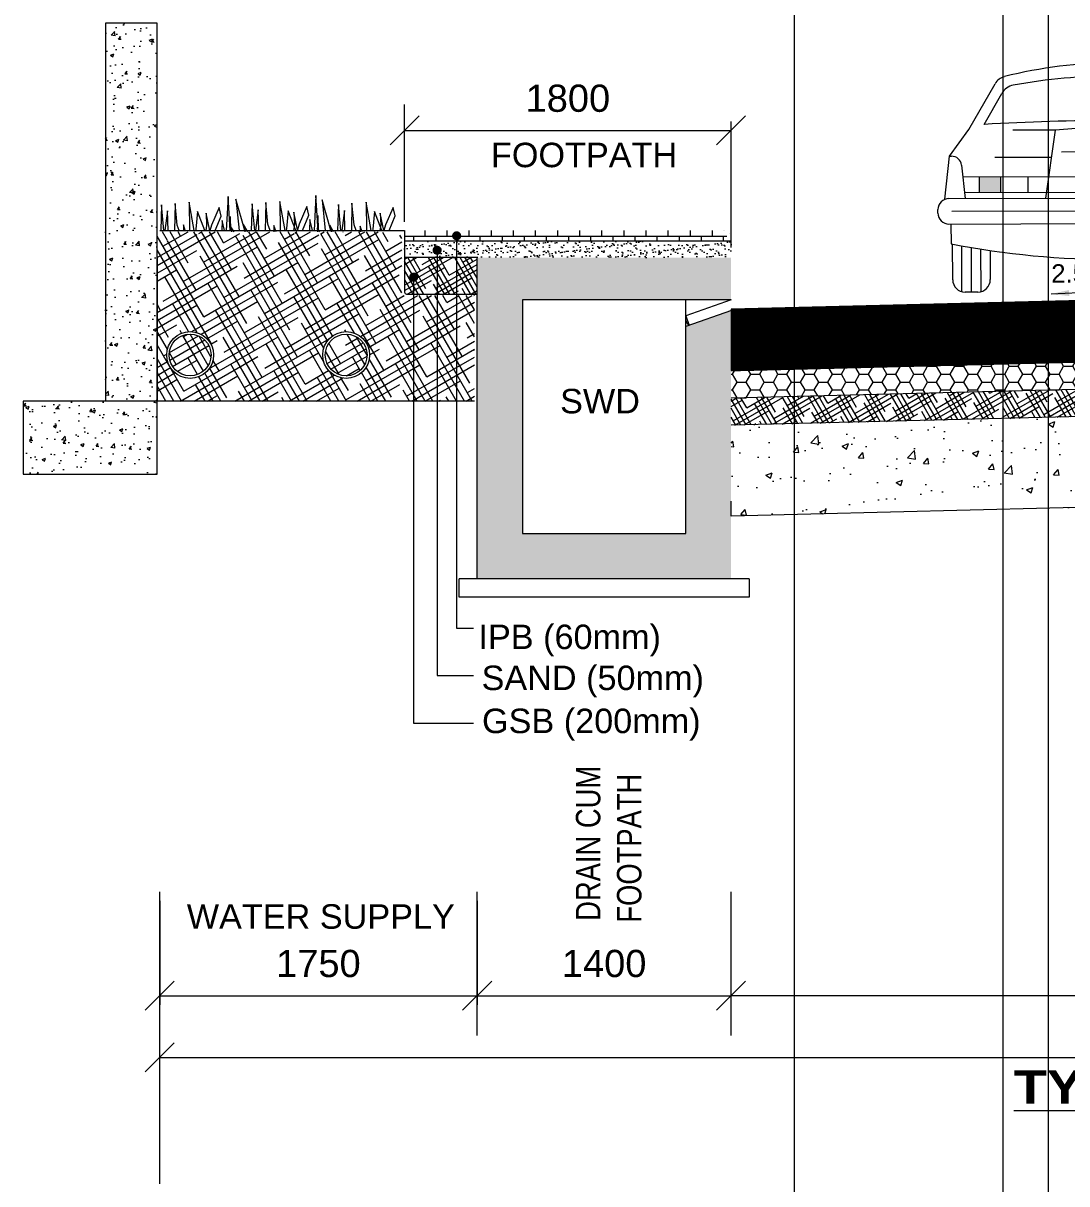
# Model space of a CAD drawing. Header units: inches. Extents: x 1863003 to 1881330, y 133141 to 515800.
# Drawn here: x 1864990 to 1870742, y 386834 to 393234 of the extents above; entities that cross this region are included whole.
import ezdxf

# ---------------------------------------------------------------- set-up
doc = ezdxf.new("R2010")
doc.units = ezdxf.units.IN
doc.header["$MEASUREMENT"] = 0
doc.layers.get('0').update_dxf_attribs({"color": 4, "linetype": 'ELEC_LINE', "lineweight": 13})
doc.layers.get('Defpoints').update_dxf_attribs({"lineweight": 13})
for name, color, linetype, lineweight in [('DIM', 7, 'Continuous', 13), ('DIMEN', 7, 'Continuous', 13), ('HATCH', 252, 'Continuous', 13)]:
    doc.layers.add(name, color=color, linetype=linetype, lineweight=lineweight)
doc.styles.add('AB', font='ariblk.ttf')
doc.styles.add('ARIAL', font='arial.ttf')
doc.styles.get("Standard").update_dxf_attribs({"font": 'romans.shx'})
doc.linetypes.add('ELEC_LINE', pattern='A,12.7,-5.08,["EL",Standard,S=2.54,R=0,X=-2.54,Y=-1.27],-5.08', length=22.86)
doc.dimstyles.get("Standard").update_dxf_attribs({"dimtxt": 180, "dimasz": 160, "dimexe": 50, "dimexo": 50, "dimgap": 100, "dimtad": 1, "dimdec": 0, "dimzin": 0, "dimdsep": 46, "dimtxsty": 'ARIAL', "dimcen": 0.09, "dimclrd": 256, "dimclre": 256, "dimclrt": 256, "dimadec": 0, "dimazin": 0, "dimtm": 1e-09, "dimtfac": 1, "dimtdec": 0, "dimtofl": 0, "dimtmove": 0, "dimatfit": 3, "dimfxl": 0, "dimtolj": 1, "dimtzin": 0, "dimlwd": 9, "dimlwe": -1, "dimarcsym": 0})

# ---------------------------------------------------------------- blocks, each defined once
blk = doc.blocks.new('ca')
at = {"color": 8}
for p, q in [((-28.87392627767986, 25.61850738525391), (-23.64386951498454, 34.62560272216797)), ((28.87392986245686, 25.61850738525391), (23.64387309976155, 34.62560272216797)), ((-25.8452016072697, 26.62766265869141), (-22.36343586014118, 32.70442199707031)), ((25.84521282149944, 26.62766265869141), (22.36344707437092, 32.70442199707031)), ((-32.63588916830486, 20.39279174804688), (-28.87392627767986, 25.61850738525391)), ((-11.86808979086345, 25.45753479003906), (-20.18772327475017, 25.45753479003906)), ((-11.86808979086345, 25.45753479003906), (-13.80725299887126, 12.06492614746094)), ((-2.022308763116598e-06, 26.33292388916016), (-11.86808979086345, 25.45753479003906)), ((-2.022308763116598e-06, 26.33292388916016), (11.86810100503499, 25.45753479003906)), ((-2.022308763116598e-06, 21.14312744140625), (-2.022308763116598e-06, 26.33292388916016)), ((11.86810100503499, 25.45753479003906), (13.8072642130428, 12.06492614746094)), ((11.86810100503499, 25.45753479003906), (20.18772685952717, 25.45753479003906)), ((32.63589275308186, 20.39279174804688), (28.87392986245686, 25.61850738525391)), ((-2.022308763116598e-06, 21.14312744140625), (-10.61702167562908, 21.14312744140625)), ((-2.022308763116598e-06, 21.14312744140625), (10.61703288980061, 21.14312744140625)), ((-33.57544910477009, 11.918701171875), (-32.63588916830486, 20.39279174804688)), ((-32.63588916830486, 20.39279174804688), (-32.28344928787556, 20.39279174804688)), ((-30.30240070389118, 18.62036895751953), (-29.57140552572673, 12.06492614746094)), ((-12.64239704184001, 20.10987854003906), (-23.75327503250446, 20.10987854003906)), ((-2.022308763116598e-06, 19.41312408447266), (-2.022308763116598e-06, 12.06492614746094)), ((12.64240825601155, 20.10987854003906), (23.75327861739788, 20.10987854003906)), ((30.30239665939007, 18.62036895751953), (29.57140911050374, 12.06492614746094)), ((32.63589275308186, 20.39279174804688), (32.2834605021053, 20.39279174804688)), ((33.57545268966351, 11.918701171875), (32.63589275308186, 20.39279174804688)), ((-30.04683124588337, 16.3284912109375), (-2.022308763116598e-06, 16.3284912109375)), ((-26.75585376791423, 13.26463317871094), (-26.75585376791423, 16.3284912109375)), ((-22.56476032303181, 13.26463317871094), (-22.56476032303181, 16.3284912109375)), ((-17.18514453939861, 13.26463317871094), (-17.18514453939861, 16.3284912109375)), ((30.04684246011311, 16.3284912109375), (-2.022308763116598e-06, 16.3284912109375)), ((17.18514812417561, 13.26463317871094), (17.18514812417561, 16.3284912109375)), ((22.56477153726155, 13.26463317871094), (22.56477153726155, 16.3284912109375)), ((26.75585735269124, 13.26463317871094), (26.75585735269124, 16.3284912109375)), ((-32.79469501541462, 12.06492614746094), (-2.022308763116598e-06, 12.06492614746094)), ((-29.7051869588322, 13.26463317871094), (-2.022308763116598e-06, 13.26463317871094)), ((29.70519817300374, 13.26463317871094), (-2.022308763116598e-06, 13.26463317871094)), ((32.79470622964436, 12.06492614746094), (-2.022308763116598e-06, 12.06492614746094)), ((-34.95222675375408, 9.207511901855469), (-34.95222675375408, 9.907394409179688)), ((-32.26056873373454, 9.557449340820312), (-2.022308763116598e-06, 9.557449340820312)), ((32.26057231856976, 9.557449340820312), (-2.022308763116598e-06, 9.557449340820312)), ((34.95223796792561, 9.207511901855469), (34.95223796792561, 9.907394409179688)), ((-32.79469501541462, 7.049980163574219), (-2.022308763116598e-06, 7.049980163574219)), ((-32.40735828451579, 7.049980163574219), (-32.40735828451579, 3.125236511230469)), ((32.79470622964436, 7.049980163574219), (-2.022308763116598e-06, 7.049980163574219)), ((32.40736186935101, 7.049980163574219), (32.40736186935101, 3.125236511230469)), ((-6.595125313324388, 1.757362365722656), (-6.595125313324388, 6.686576843261719)), ((-6.595125313324388, 6.686576843261719), (-2.022308763116598e-06, 6.686576843261719)), ((6.595136527495924, 6.686576843261719), (-2.022308763116598e-06, 6.686576843261719)), ((6.595136527495924, 1.757362365722656), (6.595136527495924, 6.686576843261719)), ((-32.09418689779704, -3.909431457519531), (-32.09418689779704, 3.0645751953125)), ((-30.28335773519939, -6.264907836914062), (-30.28335773519939, 2.725761413574219)), ((-28.40287982986774, -6.346817016601562), (-28.40287982986774, 2.395401000976562)), ((28.40289104409749, -6.346817016601562), (28.40289104409749, 2.395401000976562)), ((30.28336894942913, -6.264907836914062), (30.28336894942913, 2.725761413574219)), ((32.09419048257405, -3.909431457519531), (32.09419048257405, 3.0645751953125)), ((-26.52240192459431, -6.264907836914062), (-26.52240192459431, 2.086807250976562)), ((-24.71157276205486, 1.810089111328125), (-24.71157276205486, -3.909431457519531)), ((-2.022308763116598e-06, 1.757362365722656), (-6.595125313324388, 1.757362365722656)), ((-2.022308763116598e-06, 1.757362365722656), (6.595136527495924, 1.757362365722656)), ((24.71157634683186, 1.810089111328125), (24.71157634683186, -3.909431457519531)), ((26.52241313882405, -6.264907836914062), (26.52241313882405, 2.086807250976562)), ((-27.14895832107868, -6.346817016601562), (-29.65680133871501, -6.346817016601562)), ((27.14896953530842, -6.346817016601562), (29.65681255294476, -6.346817016601562))]:
    blk.add_line(p, q, dxfattribs=at)
for centre, radius, start, end in [((-2.022308763116598e-06, -51.15877151489258), 89.84619140625, 90.00000250547792, 104.0557395141059), ((-2.022308763116598e-06, -51.15877151489258), 89.84619140625, 75.94426549587769, 90.00000250547792), ((-21.10853015951579, 33.15342712402344), 2.931763172149658, 104.0557395141059, 149.8579703914262), ((-19.49852191971149, 31.06292724609375), 3.301851511001587, 100.1964913884343, 150.1888247544409), ((-2.022308763116598e-06, -77.34341216087341), 113.4477920532226, 90.00000250547792, 100.1964913884343), ((-2.022308763116598e-06, -77.34341216087341), 113.4477920532226, 79.80350679128016, 90.00000250547792), ((19.49853313394124, 31.06292724609375), 3.301851511001587, 29.81117683935573, 79.80350679128016), ((21.1085337442928, 33.15342712402344), 2.931763172149658, 30.14203120414816, 75.94426549587769), ((-2.022308763116598e-06, -444.7755432128906), 472.1111755371094, 90.00000250547792, 93.13816024060277), ((-2.022308763116598e-06, -444.7755432128906), 472.1111755371094, 86.8618379397985, 90.00000250547792), ((-32.28344928787556, 18.39946746826172), 1.993328452110291, 6.362710959437382, 90.00000250547792), ((32.2834605021053, 18.39946746826172), 1.993328452110291, 90.00000250547792, 173.6372876464351), ((-32.79469501541462, 9.907394409179688), 2.157535076141357, 90.00000250547792, 180.0000050081001), ((32.79470622964436, 9.907394409179688), 2.157535076141357, 0, 90.00000250547792), ((-32.79469501541462, 9.207511901855469), 2.157535076141357, 180.0000050081001, 270.0000006830187), ((32.79470622964436, 9.207511901855469), 2.157535076141357, 270.0000006830187, 0), ((-2.022308763116598e-06, 169.5877685546875), 169.5877685546875, 258.9833153636083, 270.0000006830187), ((-2.022308763116598e-06, 169.5877685546875), 169.5877685546875, 270.0000006830187, 281.0166860022666), ((-29.65680133871501, -3.909431457519531), 2.437389612197876, 180.0000050081001, 270.0000006830187), ((-27.14895832107868, -3.909431457519531), 2.437389612197876, 270.0000006830187, 0), ((27.14896953530842, -3.909431457519531), 2.437389612197876, 180.0000050081001, 270.0000006830187), ((29.65681255294476, -3.909431457519531), 2.437389612197876, 270.0000006830187, 0)]:
    blk.add_arc(centre, radius, start, end, dxfattribs=at)
for points in [[(-22.56476032303181, 13.26463317871094), (-22.56476032303181, 16.3284912109375), (-26.75585376791423, 13.26463317871094), (-26.75585376791423, 16.3284912109375)], [(22.56477153726155, 13.26463317871094), (22.56477153726155, 16.3284912109375), (26.75585735269124, 13.26463317871094), (26.75585735269124, 16.3284912109375)]]:
    blk.add_solid(points, dxfattribs=at)
blk = doc.blocks.new('_Oblique')
at = {"color": 0, "linetype": 'ByBlock', "lineweight": -2}
blk.add_line((-0.5, -0.5), (0.5, 0.5), dxfattribs=at)
blk = doc.blocks.new('*D81')
at = {"layer": 'Defpoints', "color": 0, "ltscale": 0.02}
for p in [(1868892.303417261, 387871.5832071437), (1868892.303417261, 387871.5832071437), (1875892.303417261, 387871.5832071437)]:
    blk.add_point(p, dxfattribs=at)
at = {"layer": 'DIMEN', "lineweight": 9, "ltscale": 0.02}
blk.add_line((1875892.303417261, 387871.5832071437), (1868892.303417261, 387871.5832071437), dxfattribs=at)
at = {"layer": 'DIMEN', "lineweight": 9, "ltscale": 0.02, "xscale": 160, "yscale": 160, "zscale": 160, "rotation": 180}
blk.add_blockref('_Oblique', (1868892.303417261, 387871.5832071437), dxfattribs=at)
at = {"layer": 'DIMEN', "lineweight": 9, "ltscale": 0.02, "xscale": 160, "yscale": 160, "zscale": 160}
blk.add_blockref('_Oblique', (1875892.303417261, 387871.5832071437), dxfattribs=at)
at = {"layer": 'DIMEN', "ltscale": 0.02, "insert": (1872392.303417261, 388049.1411880441), "char_height": 150, "attachment_point": 5, "style": 'ARIAL'}
blk.add_mtext('\\A1;7000 CARRIAGEWAY', dxfattribs=at)
blk = doc.blocks.new('*D82')
at = {"layer": 'Defpoints', "color": 0, "ltscale": 0.02}
for p in [(1867492.303417261, 387871.5832071437), (1868892.303417261, 387871.5832071437), (1868892.303417261, 387871.5832071437)]:
    blk.add_point(p, dxfattribs=at)
at = {"layer": 'DIMEN', "lineweight": 9, "ltscale": 0.02}
blk.add_line((1867492.303417261, 387871.5832071437), (1868892.303417261, 387871.5832071437), dxfattribs=at)
at = {"layer": 'DIMEN', "lineweight": 9, "ltscale": 0.02, "xscale": 160, "yscale": 160, "zscale": 160, "rotation": 180}
blk.add_blockref('_Oblique', (1867492.303417261, 387871.5832071437), dxfattribs=at)
at = {"layer": 'DIMEN', "lineweight": 9, "ltscale": 0.02, "xscale": 160, "yscale": 160, "zscale": 160}
blk.add_blockref('_Oblique', (1868892.303417261, 387871.5832071437), dxfattribs=at)
at = {"layer": 'DIMEN', "ltscale": 0.02, "insert": (1868192.303417261, 388048.1691553019), "char_height": 150, "attachment_point": 5, "style": 'ARIAL'}
blk.add_mtext('\\A1;1400', dxfattribs=at)
blk = doc.blocks.new('*D83')
at = {"layer": 'Defpoints', "color": 0, "ltscale": 0.02}
for p in [(1879742.303417261, 387531.3036165325), (1865742.303417261, 387353.6944760141), (1879742.303417261, 387353.6944760141)]:
    blk.add_point(p, dxfattribs=at)
at = {"layer": 'DIMEN', "ltscale": 0.02}
for p, q in [((1865742.303417261, 387403.6944760141), (1865742.303417261, 387581.3036165325)), ((1879742.303417261, 387403.6944760141), (1879742.303417261, 387581.3036165325))]:
    blk.add_line(p, q, dxfattribs=at)
at = {"layer": 'DIMEN', "lineweight": 9, "ltscale": 0.02}
blk.add_line((1865742.303417261, 387531.3036165325), (1879742.303417261, 387531.3036165325), dxfattribs=at)
at = {"layer": 'DIMEN', "lineweight": 9, "ltscale": 0.02, "xscale": 160, "yscale": 160, "zscale": 160, "rotation": 180}
blk.add_blockref('_Oblique', (1865742.303417261, 387531.3036165325), dxfattribs=at)
at = {"layer": 'DIMEN', "lineweight": 9, "ltscale": 0.02, "xscale": 160, "yscale": 160, "zscale": 160}
blk.add_blockref('_Oblique', (1879742.303417261, 387531.3036165325), dxfattribs=at)
at = {"layer": 'DIMEN', "ltscale": 0.02, "insert": (1872392.303417261, 387708.9127570509), "char_height": 150, "attachment_point": 5, "style": 'ARIAL'}
blk.add_mtext('\\A1;14000 ROW', dxfattribs=at)
blk = doc.blocks.new('*D87')
at = {"layer": 'Defpoints', "color": 0, "ltscale": 0.02}
for p in [(1865742.303417261, 388443.7407197393), (1867492.303417261, 388443.7407197393), (1867492.303417261, 387871.5832071437)]:
    blk.add_point(p, dxfattribs=at)
at = {"layer": 'DIMEN', "ltscale": 0.02}
for p, q in [((1865742.303417261, 388393.7407197393), (1865742.303417261, 387821.5832071437)), ((1867492.303417261, 388393.7407197393), (1867492.303417261, 387821.5832071437))]:
    blk.add_line(p, q, dxfattribs=at)
at = {"layer": 'DIMEN', "lineweight": 9, "ltscale": 0.02}
blk.add_line((1865742.303417261, 387871.5832071437), (1867492.303417261, 387871.5832071437), dxfattribs=at)
at = {"layer": 'DIMEN', "lineweight": 9, "ltscale": 0.02, "xscale": 160, "yscale": 160, "zscale": 160, "rotation": 180}
blk.add_blockref('_Oblique', (1865742.303417261, 387871.5832071437), dxfattribs=at)
at = {"layer": 'DIMEN', "lineweight": 9, "ltscale": 0.02, "xscale": 160, "yscale": 160, "zscale": 160}
blk.add_blockref('_Oblique', (1867492.303417261, 387871.5832071437), dxfattribs=at)
at = {"layer": 'DIMEN', "ltscale": 0.02, "insert": (1866617.303417261, 388048.1691553019), "char_height": 150, "attachment_point": 5, "style": 'ARIAL'}
blk.add_mtext('\\A1;1750', dxfattribs=at)
blk = doc.blocks.new('*D318')
at = {"layer": 'Defpoints', "color": 0, "ltscale": 0.02}
for p in [(1868892.303417261, 392643.1439982735), (1867092.303417261, 392542.4943821129), (1868892.303417261, 392542.4943821129)]:
    blk.add_point(p, dxfattribs=at)
at = {"layer": 'DIMEN', "ltscale": 0.02}
for p, q in [((1867092.303417261, 392592.4943821129), (1867092.303417261, 392693.1439982735)), ((1868892.303417261, 392592.4943821129), (1868892.303417261, 392693.1439982735))]:
    blk.add_line(p, q, dxfattribs=at)
at = {"layer": 'DIMEN', "lineweight": 9, "ltscale": 0.02}
blk.add_line((1867092.303417261, 392643.1439982735), (1868892.303417261, 392643.1439982735), dxfattribs=at)
at = {"layer": 'DIMEN', "lineweight": 9, "ltscale": 0.02, "xscale": 160, "yscale": 160, "zscale": 160, "rotation": 180}
blk.add_blockref('_Oblique', (1867092.303417261, 392643.1439982735), dxfattribs=at)
at = {"layer": 'DIMEN', "lineweight": 9, "ltscale": 0.02, "xscale": 160, "yscale": 160, "zscale": 160}
blk.add_blockref('_Oblique', (1868892.303417261, 392643.1439982735), dxfattribs=at)
at = {"layer": 'DIMEN', "ltscale": 0.02, "insert": (1867992.303417261, 392819.7299464318), "char_height": 150, "attachment_point": 5, "style": 'ARIAL'}
blk.add_mtext('\\A1;1800', dxfattribs=at)

msp = doc.modelspace()

# ---------------------------------------------------------------- hatches: boundary and pattern name
at = {"layer": 'DIM', "linetype": 'Continuous'}
h = msp.add_hatch(dxfattribs=at)
h.set_pattern_fill('AR-CONC')
h.set_pattern_definition([(49.99999999999999, (2535.423442514148, -120379.6997944911), (182.184668996004, -15.93908553890309), [19.05, -209.55]), (355, (2535.423442514148, -120379.6997944911), (-35.24342142496934, 191.0568452390351), [15.24, -167.64058417]), (100.4514447, (2550.605449514231, -120381.0280479911), (146.9412470903533, 175.1177519121951), [16.19000879999999, -178.0902445999999]), (46.18420000000001, (2535.423442514148, -120328.8997944911), (271.0790408921299, -42.04232793272715), [28.575, -314.325]), (96.63555760999992, (2558.013342514168, -120332.4032944911), (237.404134051503, 247.4261245977215), [24.28502314, -267.13560816]), (351.1841511700001, (2535.423442514148, -120328.8997944911), (237.404134064977, 247.4261245855326), [22.85996707, -251.45973192]), (21, (2560.823442514054, -120341.5997944911), (151.6143912691325, -102.2651981870876), [19.05, -209.55]), (326.0000000000001, (2560.823442514054, -120341.5997944911), (61.80202834764707, 184.1879661223193), [15.24, -167.64]), (71.45144499999999, (2573.45797511423, -120350.1218943911), (213.4164192787161, 81.92276888590524), [16.1900088, -178.0899376]), (37.50000000000001, (2535.423442514148, -120379.6997944911), (3.088603250591817, 84.55503887315311), [0, -165.608, 0, -170.18, 0, -168.275]), (7.499999999999999, (2535.423442514148, -120379.6997944911), (66.81966251030575, 100.1805748181195), [0, -97.02799999999999, 0, -161.798, 0, -64.135]), (327.5, (2478.781442514155, -120379.6997944911), (135.5905951668714, -5.728743992673444), [0, -63.5, 0, -198.12, 0, -262.89]), (317.5, (2453.381442514248, -120379.6997944911), (148.129181386018, 25.42649103333303), [0, -82.55, 0, -131.572, 0, -186.69])])
h.paths.add_polyline_path([(1865727.726859775, 391150.455698936), (1864990.201581368, 391150.455698936), (1864990.201581368, 390748.0335032551), (1865727.726859775, 390748.0335032551)])
h.paths.add_polyline_path([(1865727.726859775, 393234.4437053003), (1865443.257712046, 393234.4437053003), (1865443.257712046, 391150.455698936), (1865727.726859775, 391150.455698936)])
at = {"layer": 'DIM', "linetype": 'Continuous', "ltscale": 0.02}
h = msp.add_hatch(dxfattribs=at)
h.set_pattern_fill('HOUND', color=31, scale=600, angle=30, style=0)
h.set_pattern_definition([(29.99999999999999, (-14.57655748608522, -120379.6997944911), (111.1538105676658, 107.4759526419164), [600, -300]), (120, (-14.57655748608522, -120379.6997944911), (42.52404735808353, -148.6538105676658), [599.9999999999997, -299.9999999999998])])
h.paths.add_polyline_path([(1866039.325778686, 391404.8514153304, -1), (1865780.884985196, 391404.8514153304, -1)], flags=16)
h.paths.add_polyline_path([(1866025.321714769, 391404.8514153304, -1), (1865794.889049113, 391404.8514153304, -1)], flags=0)
h.paths.add_polyline_path([(1866899.578687237, 391404.8514153304, -1), (1866641.137893748, 391404.8514153304, -1)], flags=16)
h.paths.add_polyline_path([(1866885.57462332, 391404.8514153304, -1), (1866655.141957665, 391404.8514153304, -1)], flags=0)
edge = h.paths.add_edge_path()
edge.add_line((1865727.726859775, 392084.3272710977), (1865727.726859775, 391150.4556989361))
edge.add_line((1865727.726859775, 391150.4556989361), (1867477.726859775, 391150.455698936))
edge.add_line((1867477.726859775, 391150.455698936), (1867477.726859775, 391732.919184995))
edge.add_line((1867477.726859775, 391732.919184995), (1867087.726859774, 391732.919184995))
edge.add_arc((1867087.726859774, 391742.9191849949), 9.999999999883585, 179.999999999333, 270, ccw=False)
edge.add_line((1867077.726859775, 391742.919184995), (1867077.726859774, 391941.9377528706))
edge.add_line((1867077.726859774, 391941.9377528706), (1867077.726859774, 392084.3272710977))
edge.add_line((1867077.726859774, 392084.3272710977), (1867000.950874281, 392084.3272710977))
edge.add_line((1867000.950874281, 392084.3272710977), (1867000.77278249, 392080.8631342982))
edge.add_line((1867000.77278249, 392080.8631342982), (1867000.007248979, 392084.3272710977))
edge.add_line((1867000.007248979, 392084.3272710977), (1866971.676982214, 392084.3272710977))
edge.add_line((1866971.676982214, 392084.3272710977), (1866971.151690919, 392065.832124055))
edge.add_line((1866971.151690919, 392065.832124055), (1866945.495913731, 392084.3272710977))
edge.add_line((1866945.495913731, 392084.3272710977), (1866891.693250017, 392084.3272710977))
edge.add_line((1866891.693250017, 392084.3272710977), (1866893.08427654, 392080.7826577792))
edge.add_line((1866893.08427654, 392080.7826577792), (1866881.9098351, 392084.3272710977))
edge.add_line((1866881.9098351, 392084.3272710977), (1866767.219417989, 392084.3272710977))
edge.add_line((1866767.219417989, 392084.3272710977), (1866763.188987762, 392056.289975628))
edge.add_line((1866763.188987762, 392056.289975628), (1866753.664673405, 392084.3272710977))
edge.add_line((1866753.664673405, 392084.3272710977), (1866726.309283339, 392084.3272710977))
edge.add_line((1866726.309283339, 392084.3272710977), (1866726.375807193, 392070.2450580901))
edge.add_line((1866726.375807193, 392070.2450580901), (1866718.673455764, 392084.3272710977))
edge.add_line((1866718.673455764, 392084.3272710977), (1866662.581787025, 392084.3272710977))
edge.add_line((1866662.581787025, 392084.3272710977), (1866662.158336723, 392063.4099491506))
edge.add_line((1866662.158336723, 392063.4099491506), (1866652.926031344, 392084.3272710977))
edge.add_line((1866652.926031344, 392084.3272710977), (1866633.697705767, 392084.3272710977))
edge.add_line((1866633.697705767, 392084.3272710977), (1866621.096688677, 392041.9924890976))
edge.add_line((1866621.096688677, 392041.9924890976), (1866619.908890073, 392084.3272710977))
edge.add_line((1866619.908890073, 392084.3272710977), (1866532.918680359, 392084.3272710977))
edge.add_line((1866532.918680359, 392084.3272710977), (1866534.435750734, 392077.1231615724))
edge.add_line((1866534.435750734, 392077.1231615724), (1866532.389102461, 392084.3272710977))
edge.add_line((1866532.389102461, 392084.3272710977), (1866486.247346179, 392084.3272710977))
edge.add_line((1866486.247346179, 392084.3272710977), (1866487.916842192, 392068.1632086777))
edge.add_line((1866487.916842192, 392068.1632086777), (1866476.472587331, 392084.3272710977))
edge.add_line((1866476.472587331, 392084.3272710977), (1866237.544067824, 392084.3272710977))
edge.add_line((1866237.544067824, 392084.3272710977), (1866237.332053786, 392080.2032987176))
edge.add_line((1866237.332053786, 392080.2032987176), (1866236.420704368, 392084.3272710977))
edge.add_line((1866236.420704368, 392084.3272710977), (1866202.694196315, 392084.3272710977))
edge.add_line((1866202.694196315, 392084.3272710977), (1866202.068849535, 392062.3092389041))
edge.add_line((1866202.068849535, 392062.3092389041), (1866171.526257645, 392084.3272710977))
edge.add_line((1866171.526257645, 392084.3272710977), (1866107.475467509, 392084.3272710977))
edge.add_line((1866107.475467509, 392084.3272710977), (1866109.131451465, 392080.1074933377))
edge.add_line((1866109.131451465, 392080.1074933377), (1866095.828544989, 392084.3272710977))
edge.add_line((1866095.828544989, 392084.3272710977), (1865959.292334141, 392084.3272710977))
edge.add_line((1865959.292334141, 392084.3272710977), (1865954.49420292, 392050.9495383957))
edge.add_line((1865954.49420292, 392050.9495383957), (1865943.155733448, 392084.3272710977))
edge.add_line((1865943.155733448, 392084.3272710977), (1865910.589792893, 392084.3272710977))
edge.add_line((1865910.589792893, 392084.3272710977), (1865910.668987956, 392067.562731803))
edge.add_line((1865910.668987956, 392067.562731803), (1865901.49952197, 392084.3272710977))
edge.add_line((1865901.49952197, 392084.3272710977), (1865834.723725851, 392084.3272710977))
edge.add_line((1865834.723725851, 392084.3272710977), (1865834.21961835, 392059.4256973512))
edge.add_line((1865834.21961835, 392059.4256973512), (1865823.228778612, 392084.3272710977))
edge.add_line((1865823.228778612, 392084.3272710977), (1865800.33791483, 392084.3272710977))
edge.add_line((1865800.33791483, 392084.3272710977), (1865785.336704008, 392033.9287210976))
edge.add_line((1865785.336704008, 392033.9287210976), (1865783.922658051, 392084.3272710977))
edge.add_line((1865783.922658051, 392084.3272710977), (1865727.726859775, 392084.3272710977))
at = {"layer": 'DIM', "linetype": 'Continuous'}
h = msp.add_hatch(dxfattribs=at)
h.set_pattern_fill('AR-BRSTD', scale=0.6)
h.set_pattern_definition([(0, (0, -120229.6997944911), (0, 40.64508), []), (90, (0, -120229.6997944911), (-60.95999999999999, 40.64508), [40.64508, -40.64508])])
h.paths.add_polyline_path([(1868892.302093171, 392031.9377528706), (1868842.302093171, 392091.9377528706), (1867092.303417261, 392091.9377528706), (1867092.303417261, 392031.9377528706)])
h = msp.add_hatch(dxfattribs=at)
h.set_pattern_fill('AR-SAND')
h.set_pattern_definition([(37.50000000000001, (0, -120229.6997944911), (-1.600031295984046, 48.94132373293424), [0, -38.608, 0, -43.18, 0, -41.275]), (7.499999999999999, (0, -120229.6997944911), (44.95232831380027, 71.68251005683543), [0, -20.828, 0, -34.798, 0, -13.335]), (327.5, (-31.24200000008568, -120229.6997944911), (79.0992370241458, 0.1437184678545762), [0, -12.7, 0, -45.72, 0, -59.69]), (317.5, (-31.24200000008568, -120229.6997944911), (76.35564524722972, 22.29293232572163), [0, -6.35, 0, -29.972, 0, -34.29])])
h.paths.add_polyline_path([(1868892.302093171, 391941.9377528705), (1868892.302093171, 392031.9377528705), (1867092.303417261, 392031.9377528706), (1867092.303417261, 391941.9377528706)])
at = {"layer": 'DIM', "linetype": 'Continuous', "ltscale": 0.02}
h = msp.add_hatch(dxfattribs=at)
h.set_pattern_fill('HOUND', color=130, scale=400, angle=30, style=0)
h.set_pattern_definition([(29.99999999999999, (0, -120229.6997944911), (74.10254037844388, 71.65063509461096), [400, -200]), (120, (0, -120229.6997944911), (28.34936490538902, -99.10254037844388), [399.9999999999996, -199.9999999999998])])
h.paths.add_polyline_path([(1867492.303417261, 391741.9377528706), (1867492.303417261, 391941.9377528706), (1867092.303417261, 391941.9377528706), (1867092.303417261, 391913.1006225999), (1867092.303417261, 391741.9377528706)])
at = {"layer": 'DIM', "linetype": 'Continuous'}
h = msp.add_hatch(dxfattribs=at)
h.set_pattern_fill('AR-CONC', scale=10)
h.set_pattern_definition([(49.99999999999999, (0, -120522.0893127182), (71.72601826007535, -6.275213498259511), [7.5, -82.5]), (355, (0, -120522.0893127182), (-13.8751333613, 75.21921337000119), [6, -66]), (100.45144446, (5.9771681, -120522.6122471183), (57.8508846727112, 68.94399909686294), [6.374019199999995, -70.11421119999993]), (46.18420000000001, (0, -120502.0893127182), (106.7241330671572, -16.55192807930765), [11.25, -123.75]), (96.63563549, (8.8936745, -120503.4686434183), (93.46619456742283, 97.41186007745505), [9.5610342, -105.171376]), (351.1841639899999, (0, -120502.0893127182), (93.46619450547732, 97.41186002699902), [9, -99.0000001]), (21, (10, -120507.0893127182), (59.69070521184616, -40.26188906653388), [7.5, -82.5]), (326.0000000000001, (10, -120507.0893127182), (24.33153319215817, 72.5150045046853), [6, -66]), (71.45144474, (14.9742254, -120510.4444701183), (84.02223767299711, 32.25311528063538), [6.374019000000001, -70.1142112]), (37.50000000000001, (0, -120522.0893127182), (1.215985531729067, 33.28938538313115), [0, -65.19999999999999, 0, -67, 0, -66.25]), (7.499999999999999, (0, -120522.0893127182), (26.30695374421486, 39.44117118823603), [0, -38.2, 0, -63.7, 0, -25.25]), (327.5, (-22.3, -120522.0893127182), (53.3822436172409, -2.255487173437976), [0, -25, 0, -78, 0, -103.5]), (317.5, (-32.3, -120522.0893127182), (58.31861693423862, 10.01049823323177), [0, -32.5, 0, -51.8, 0, -73.5])])
edge = h.paths.add_edge_path()
edge.add_line((1876142.303417261, 391561.3122599125), (1875892.303417261, 391649.5482346434))
edge.add_line((1875892.303417261, 391649.5482346434), (1875892.303417261, 390170.0101822609))
edge.add_line((1875892.303417261, 390170.0101822609), (1877292.303417261, 390170.0101822609))
edge.add_line((1877292.303417261, 390170.0101822609), (1877292.303417261, 391789.5482346434))
edge.add_arc((1877459.64968594, 391863.0074643653), 182.7594924270713, 166.0201188885562, 203.6998144573978, ccw=False)
edge.add_line((1877282.303417261, 391907.1587164163), (1875902.303417261, 391907.1587164163))
edge.add_arc((1875724.957148584, 391863.0074643644), 182.7594924245774, -23.699814457440596, 13.979881111921088, ccw=False)
edge.add_line((1875892.303417261, 391789.5482346434), (1875892.303417261, 391709.6222779677))
edge.add_line((1875892.303417261, 391709.6222779677), (1877042.303417261, 391709.6222779677))
edge.add_line((1877042.303417261, 391709.6222779677), (1877042.303417261, 390420.0101822609))
edge.add_line((1877042.303417261, 390420.0101822609), (1876142.303417261, 390420.0101822609))
edge.add_line((1876142.303417261, 390420.0101822609), (1876142.303417261, 391561.3122599125))
edge = h.paths.add_edge_path()
edge.add_line((1868892.303417261, 391649.5482346434), (1868642.303417261, 391561.3122599125))
edge.add_line((1868642.303417261, 391561.3122599125), (1868642.303417261, 390420.0101822609))
edge.add_line((1868642.303417261, 390420.0101822609), (1867742.303417261, 390420.0101822609))
edge.add_line((1867742.303417261, 390420.0101822609), (1867742.303417261, 391709.6222779677))
edge.add_line((1867742.303417261, 391709.6222779677), (1868892.303417261, 391709.6222779677))
edge.add_line((1868892.303417261, 391709.6222779677), (1868892.303417261, 391789.5482346434))
edge.add_arc((1869099.940649027, 391879.6965277165), 226.3623969641322, 164.0402062105401, 203.4686763534831, ccw=False)
edge.add_line((1868882.303417261, 391941.9377528706), (1867502.303417261, 391941.9377528706))
edge.add_arc((1867284.666185495, 391879.6965277165), 226.3623969641368, -23.46867635348309, 15.959793789459923, ccw=False)
edge.add_line((1867492.303417261, 391789.5482346434), (1867492.303417261, 390170.0101822609))
edge.add_line((1867492.303417261, 390170.0101822609), (1868892.303417261, 390170.0101822609))
edge.add_line((1868892.303417261, 390170.0101822609), (1868892.303417261, 391649.5482346434))
h = msp.add_hatch(dxfattribs=at)
h.set_pattern_fill('AR-CONC', scale=10)
h.set_pattern_definition([(49.99999999999999, (0, 253693.5588935721), (71.72601826007535, -6.275213498259511), [7.5, -82.5]), (355, (0, 253693.5588935721), (-13.8751333613, 75.21921337000119), [6, -66]), (100.45144446, (5.9771681, 253693.0359591721), (57.8508846727112, 68.94399909686294), [6.374019199999998, -70.11421119999997]), (46.18420000000001, (0, 253713.5588935721), (106.7241330671572, -16.55192807930765), [11.25, -123.75]), (96.63563549, (8.8936745, 253712.1795628721), (93.46619456742283, 97.41186007745505), [9.5610342, -105.171376]), (351.1841639899999, (0, 253713.5588935721), (93.46619450547732, 97.41186002699902), [9, -99.0000001]), (21, (10, 253708.5588935721), (59.69070521184616, -40.26188906653388), [7.5, -82.5]), (326.0000000000001, (10, 253708.5588935721), (24.33153319215817, 72.5150045046853), [6, -66]), (71.45144474, (14.9742254, 253705.2037361721), (84.02223767299711, 32.25311528063538), [6.374019000000001, -70.1142112]), (37.50000000000001, (0, 253693.5588935721), (1.215985531729067, 33.28938538313115), [0, -65.19999999999999, 0, -67, 0, -66.25]), (7.499999999999999, (0, 253693.5588935721), (26.30695374421486, 39.44117118823603), [0, -38.2, 0, -63.7, 0, -25.25]), (327.5, (-22.3, 253693.5588935721), (53.3822436172409, -2.255487173437976), [0, -25, 0, -78, 0, -103.5]), (317.5, (-32.3, 253693.5588935721), (58.31861693423862, 10.01049823323177), [0, -32.5, 0, -51.8, 0, -73.5])])
h.paths.add_polyline_path([(1867742.303417261, 391709.6222779677), (1868892.302093171, 391709.6222779677), (1868892.302093171, 391941.9377528706), (1867492.303417261, 391941.9377528706), (1867492.303417261, 390170.0101822609), (1868892.302093171, 390170.0101822609), (1868892.302093171, 391649.547767314), (1868642.303417261, 391561.3122599125), (1868642.303417261, 390420.0101822609), (1867742.303417261, 390420.0101822609)])
at = {"layer": 'DIM', "linetype": 'Continuous', "ltscale": 0.02}
h = msp.add_hatch(dxfattribs=at)
h.set_pattern_fill('HONEY', color=31, scale=400, style=0)
h.set_pattern_definition([(0, (0, -120522.0893127182), (75, 43.30127018922193), [50, -100]), (120, (0, -120522.0893127182), (-74.99999999999997, 43.30127018922194), [49.99999999999999, -99.99999999999997]), (59.99999999999999, (0, -120522.0893127182), (1.665334536937735e-14, 86.60254037844388), [-100, 50])])
h.paths.add_polyline_path([(1868892.303417261, 391317.0524024639), (1872392.303417261, 391404.5855736718), (1872392.303417261, 391254.5386704575), (1868892.303417261, 391167.0054992496)])
h = msp.add_hatch(dxfattribs=at)
h.set_pattern_fill('HOUND', color=130, scale=400, angle=30, style=0)
h.set_pattern_definition([(29.99999999999999, (0, -120522.0893127182), (74.10254037844388, 71.65063509461096), [400, -200]), (120, (0, -120522.0893127182), (28.34936490538902, -99.10254037844388), [399.9999999999999, -199.9999999999999])])
h.paths.add_polyline_path([(1868892.303417261, 391167.0054992496), (1872392.303417261, 391254.5386704575), (1872392.303417261, 391104.4917672432), (1868892.303417261, 391016.9585960354)])
h = msp.add_hatch(dxfattribs=at)
h.set_pattern_fill('AR-CONC', scale=50, style=0)
h.set_pattern_definition([(49.99999999999999, (0, -120522.0893127182), (358.6300913003767, -31.37606749129755), [37.5, -412.5]), (355, (0, -120522.0893127182), (-69.3756668065, 376.0960668500059), [30, -330]), (100.45144446, (29.8858405, -120524.7039847182), (289.254423363556, 344.7199954843147), [31.87009599999999, -350.5710559999999]), (46.18420000000001, (0, -120422.0893127182), (533.6206653357862, -82.75964039653827), [56.25, -618.75]), (96.63563549, (44.4683725, -120428.9859662183), (467.3309728371142, 487.0593003872752), [47.805171, -525.8568799999999]), (351.1841639899999, (0, -120422.0893127182), (467.3309725273866, 487.0593001349951), [45, -495.0000004999999]), (21, (50, -120447.0893127182), (298.4535260592309, -201.3094453326694), [37.5, -412.5]), (326.0000000000001, (50, -120447.0893127182), (121.6576659607909, 362.5750225234265), [30, -330]), (71.45144474, (74.871127, -120463.8650997183), (420.1111883649855, 161.2655764031769), [31.870095, -350.571056]), (37.50000000000001, (0, -120522.0893127182), (6.079927658645334, 166.4469269156558), [0, -326, 0, -335, 0, -331.25]), (7.499999999999999, (0, -120522.0893127182), (131.5347687210743, 197.2058559411801), [0, -191, 0, -318.5, 0, -126.25]), (327.5, (-111.5, -120522.0893127182), (266.9112180862045, -11.27743586718988), [0, -125, 0, -390, 0, -517.5]), (317.5, (-161.5, -120522.0893127182), (291.5930846711931, 50.05249116615887), [0, -162.5, 0, -259, 0, -367.5])])
h.paths.add_polyline_path([(1868892.303417261, 391016.9585960354), (1872392.303417261, 391104.4917672432), (1872392.303417261, 390604.3354231956), (1868892.303417261, 390516.8022519877)])
at = {"layer": 'HATCH', "linetype": 'Continuous', "ltscale": 0.02}
h = msp.add_hatch(dxfattribs=at)
h.set_pattern_fill('ANSI31', color=141, scale=10)
h.set_pattern_definition([(45, (0, -120522.0893127182), (-0.8838834764831844, 0.8838834764831844), [])])
h.paths.add_polyline_path([(1868892.303417261, 391649.5482346434), (1868892.303417261, 391657.1587164163), (1872392.303417261, 391744.6918876242), (1872392.303417261, 391404.5855736718), (1868892.303417261, 391317.0524024639)])

# ---------------------------------------------------------------- linework, layer by layer
at = {"color": 8, "linetype": 'Continuous', "ltscale": 0.02}
for p in [(1869242.303417261, 502880.9297705453), (1870392.302093171, 502880.9297705453), (1870642.302093171, 502880.9297705453)]:
    msp.add_xline(p, (0, 1), dxfattribs=at)
at = {"color": 66, "linetype": 'Continuous', "lineweight": 9, "ltscale": 0.25, "flags": 128}
for points in [[(1866131.460595045, 392091.9377528706), (1866119.031317674, 392278.3202746301), (1866109.449364312, 392091.9377528706)], [(1866615.615102426, 392091.9377528706), (1866602.83754414, 392283.5429012724), (1866592.98709476, 392091.9377528706)], [(1865765.918432593, 392091.9377528706), (1865752.772950356, 392233.5980885666), (1865747.912701719, 392091.9377528706)], [(1865850.416859089, 392091.9377528706), (1865838.599197982, 392121.1806561094), (1865826.930014958, 392240.8598305502), (1865823.915236162, 392091.9377528706)], [(1865933.262632887, 392091.9377528706), (1865904.258916818, 392246.7148134356), (1865907.296859225, 392091.9377528706)], [(1866047.974729141, 392091.9377528707), (1866080.358367461, 392171.0365380791), (1866070.46047755, 392217.8945397699), (1866027.532625575, 392121.3203899771), (1866018.882426434, 392089.9032171834), (1865998.168736137, 392186.6769258614), (1866001.240445794, 392119.3451954295), (1865996.740665139, 392091.9377528706)], [(1866211.204899132, 392091.9377528706), (1866162.05529152, 392264.9421528004), (1866179.923952774, 392091.9377528706)], [(1866266.113395103, 392091.9377528706), (1866252.483275119, 392238.8207152089), (1866247.443842493, 392091.9377528706)], [(1866352.237755133, 392091.9377528706), (1866338.309522745, 392126.4032827517), (1866326.640339722, 392246.0824571925), (1866323.519834063, 392091.9377528706)], [(1866433.951627098, 392091.9377528706), (1866403.969241581, 392251.9374400779), (1866407.109692971, 392091.9377528706)], [(1866529.64277293, 392091.9377528706), (1866564.164593927, 392176.2591647215), (1866554.266704016, 392223.1171664122), (1866511.338852041, 392126.5430166194), (1866502.6886529, 392095.1258438258), (1866481.974962603, 392191.8995525037), (1866485.04667226, 392124.5678220718), (1866479.689435669, 392091.9377528706)], [(1866685.64115664, 392091.9377528706), (1866637.699648806, 392260.689696118), (1866655.129097486, 392091.9377528706)], [(1866741.363142327, 392091.9377528706), (1866728.127632406, 392234.5682585266), (1866723.234098041, 392091.9377528706)], [(1866826.163606855, 392091.9377528706), (1866813.953880031, 392122.1508260693), (1866802.284697008, 392241.8300005102), (1866799.25027809, 392091.9377528706)], [(1866908.799115353, 392091.9377528706), (1866879.613598868, 392247.6849833956), (1866882.670583635, 392091.9377528706)], [(1867007.028118005, 392091.9377528705), (1867039.808951213, 392172.0067080391), (1867029.911061302, 392218.8647097299), (1866986.983209327, 392122.290559937), (1866978.333010186, 392090.8733871434), (1866957.619319889, 392187.6470958214), (1866960.691029546, 392120.3153653896), (1866956.031965441, 392091.9377528706)], [(1865788.369215384, 392091.9377528706), (1865785.332075856, 392200.1855984203), (1865771.050603469, 392091.9377528706)], [(1865991.407695419, 392091.9377528706), (1865950.835322591, 392195.3242596986), (1865941.308181598, 392097.9466772905), (1865940.95764791, 392091.9377528706)], [(1866099.233636084, 392091.9377528706), (1866086.990042132, 392147.3415774617), (1866085.416486286, 392091.9377528706)], [(1866129.226549257, 392125.4382593982), (1866130.736802309, 392168.2195777075), (1866132.826259309, 392091.9377528706)], [(1866288.226072817, 392091.9377528706), (1866285.042400619, 392205.4082250627), (1866270.071890979, 392091.9377528706)], [(1866493.167556062, 392091.9377528706), (1866450.545647354, 392200.5468863409), (1866441.018506361, 392103.1693039328), (1866440.363308069, 392091.9377528706)], [(1866584.194001645, 392091.9377528706), (1866570.796268598, 392152.564204104), (1866569.074381933, 392091.9377528706)], [(1866613.032775723, 392130.6608860405), (1866614.543028775, 392173.4422043498), (1866616.775540216, 392091.9377528706)], [(1866763.751117758, 392091.9377528706), (1866760.686757906, 392201.1557683803), (1866746.277288001, 392091.9377528706)], [(1866967.143105075, 392091.9377528706), (1866926.190004641, 392196.2944296586), (1866916.662863648, 392098.9168472505), (1866916.255734597, 392091.9377528706)], [(1865883.693842867, 392091.9377528706), (1865873.482892389, 392121.9963402775), (1865873.624888044, 392091.9377528706)], [(1866152.980659676, 392084.3272710976), (1866134.03550895, 392111.0857278628), (1866138.00681917, 392084.3272710977)], [(1866228.274609419, 392084.3272710976), (1866204.038147296, 392124.360445138), (1866212.468494189, 392084.3272710977)], [(1866383.850761488, 392084.3272710977), (1866371.865676341, 392119.6084851469), (1866372.032343491, 392084.3272710977)], [(1866625.614251674, 392084.3272710977), (1866609.679866236, 392106.8332711806), (1866613.02005543, 392084.3272710977)], [(1866701.344489218, 392084.3272710978), (1866679.682504582, 392120.1079884556), (1866687.217352034, 392084.3272710977)], [(1866858.050552401, 392084.3272710976), (1866847.510033627, 392115.3560284646), (1866847.656612329, 392084.3272710977)]]:
    msp.add_lwpolyline(points, dxfattribs=at)
at = {"color": 7, "linetype": 'Continuous', "ltscale": 0.02, "const_width": 0.2}
msp.add_lwpolyline([(1867092.303417261, 392091.9377528706), (1868842.302093171, 392091.9377528706, -0.4142135623730951), (1868892.302093171, 392041.9377528706), (1868892.302093171, 390170.0101822609)], format="xyb", dxfattribs=at)
msp.add_lwpolyline([(1868892.302093171, 391941.9377528706), (1867092.303417261, 391941.9377528706)], dxfattribs=at)
at = {"color": 7, "linetype": 'Continuous', "ltscale": 0.02}
for points in [[(1867492.303417261, 390170.0101822609), (1867492.303417261, 391941.9377528706)], [(1867742.303417261, 391709.6222779677), (1867742.303417261, 390420.0101822609), (1868642.303417261, 390420.0101822609), (1868642.303417261, 391709.6222779677)], [(1868892.303417261, 391709.6222779677), (1867742.303417261, 391709.6222779677)], [(1867392.303417261, 390070.0101822609), (1867392.303417261, 390170.0101822609)], [(1868992.303417261, 390170.0101822609), (1867392.303417261, 390170.0101822609)], [(1868992.303417261, 390170.0101822609), (1868992.303417261, 390070.0101822609)], [(1868992.303417261, 390070.0101822609), (1867392.303417261, 390070.0101822609)]]:
    msp.add_lwpolyline(points, dxfattribs=at)
at = {"color": 6, "linetype": 'Continuous', "ltscale": 0.02}
for points in [[(1872392.303417261, 391744.6918876242), (1868892.303417261, 391657.1587164163)], [(1872392.303417261, 391404.5855736718), (1868892.303417261, 391317.0524024639)], [(1872392.303417261, 391254.5386704575), (1868892.303417261, 391167.0054992496)], [(1872392.303417261, 391104.4917672432), (1868892.303417261, 391016.9585960354)], [(1872404.804247144, 390604.6480624191), (1868892.303417261, 390516.8022519877), (1868892.303417261, 390599.5482346434)]]:
    msp.add_lwpolyline(points, dxfattribs=at)
at = {"color": 8, "linetype": 'Continuous', "ltscale": 0.02}
for points in [[(1865742.303417261, 386834.2072746605), (1865742.303417261, 388443.7407197393)], [(1867492.303417261, 387651.3808282125), (1867492.303417261, 388443.7407197393)], [(1868892.303417261, 387651.3808282125), (1868892.303417261, 388443.7407197393)]]:
    msp.add_lwpolyline(points, dxfattribs=at)
at = {"layer": 'DIM', "color": 7, "linetype": 'Continuous'}
for points in [[(1865727.726859775, 391150.455698936), (1865727.726859775, 393234.4437053003), (1865443.257712046, 393234.4437053003), (1865443.257712046, 391150.455698936)], [(1865742.303417261, 392091.9377528706), (1867092.303417261, 392091.9377528706)], [(1868892.302093171, 392031.9377528706), (1867092.303417261, 392031.9377528706)], [(1865727.726859775, 391941.9377528706), (1865727.726859775, 391150.455698936)], [(1867492.303417261, 391941.9377528706), (1867092.303417261, 391941.9377528706)], [(1868892.303417261, 391709.6222779677), (1868642.303417261, 391621.3863032369)], [(1868894.207854668, 391650.2203942073), (1868642.303417261, 391561.3122599125)], [(1868642.303417261, 391621.3863032369), (1868661.157537917, 391567.9667067679)], [(1865727.726859775, 391150.455698936), (1864990.201581368, 391150.455698936), (1864990.201581368, 390748.0335032551), (1865727.726859775, 390748.0335032551), (1865727.726859775, 391150.455698936)], [(1867477.726859775, 391150.455698936), (1865727.726859775, 391150.455698936)]]:
    msp.add_lwpolyline(points, dxfattribs=at)
at = {"layer": 'DIM', "color": 8, "linetype": 'Continuous'}
for points in [[(1867092.303417261, 392139.4146501648), (1867092.303417261, 392785.5335165007)], [(1868892.303417261, 391997.349940018), (1868892.303417261, 392643.4688063539)]]:
    msp.add_lwpolyline(points, dxfattribs=at)
at = {"layer": 'DIM', "color": 7, "linetype": 'Continuous'}
msp.add_lwpolyline([(1867092.303417261, 392091.9377528706), (1867092.303417261, 391750.5296667679, 0.4142135623730951), (1867102.303417261, 391740.5296667679), (1867492.303417261, 391740.5296667679)], format="xyb", dxfattribs=at)
for centre, radius in [((1865910.105381941, 391404.8514153304), 129.2203967447354), ((1865910.105381941, 391404.8514153304), 115.2163328276442), ((1866770.358290493, 391404.8514153304), 129.2203967447354), ((1866770.358290493, 391404.8514153304), 115.2163328276442)]:
    msp.add_circle(centre, radius, dxfattribs=at)
msp.add_arc((1868690.998183514, 391608.5358022332), 50.36184703248711, 165.2167313810519, 233.6636156993461, dxfattribs=at)

# ---------------------------------------------------------------- block references
at = {"layer": 'DIM', "color": 7, "linetype": 'Continuous', "xscale": 28.04577624273334, "yscale": 28.04577624273334, "zscale": 28.04577624273334, "rotation": 0.1542392016107282}
msp.add_blockref('ca', (1871013.30282317, 391931.7301869463), dxfattribs=at)

# ---------------------------------------------------------------- texts
at = {"layer": 'DIMEN', "linetype": 'Continuous', "style": 'ARIAL'}
for s, height, p in [('FOOTPATH', 135, (1867568.277393778, 392440.4086880573)), ('2.5%%%', 101.25, (1870656.730978607, 391803.9160971128)), ('SWD', 135, (1867949.551572415, 391082.8890203724)), ('IPB (60mm)', 135, (1867499.50367577, 389782.895187635)), ('SAND (50mm)', 135, (1867516.520968407, 389556.7656341705)), ('GSB (200mm)', 135, (1867519.034089751, 389319.4037403422)), ('WATER SUPPLY', 135, (1865891.82605013, 388240.717645966))]:
    msp.add_text(s, height=height, dxfattribs=at).set_placement(p)
at = {"layer": 'DIMEN', "linetype": 'Continuous', "style": 'ARIAL', "width": 0.8}
for s, p in [('DRAIN CUM', (1868171.393432518, 388284.3456142885)), ('FOOTPATH', (1868397.884459657, 388274.2930344569))]:
    msp.add_text(s, height=135, rotation=90, dxfattribs=at).set_placement(p)
at = {"layer": 'DIMEN', "style": 'AB'}
msp.add_text('%%UTYPICAL CROSS SECTION-18', height=185.625, dxfattribs=at).set_placement((1870450.669021025, 387275.1702281773))

# ---------------------------------------------------------------- dimensions: what is measured, and where the dimension line sits
at = {"layer": 'DIMEN', "ltscale": 0.02}
for p1, p2, distance, picture, middle in [((1867092.303417261, 392542.4943821129), (1868892.303417261, 392542.4943821129), 100.64961616054643, '*D318', (1867992.303417261, 392819.7299464318)), ((1865742.303417261, 388443.7407197393), (1867492.303417261, 388443.7407197393), -572.157512595586, '*D87', (1866617.303417261, 388048.1691553019)), ((1867492.303417261, 387871.5832071437), (1868892.303417261, 387871.5832071437), 0, '*D82', (1868192.303417261, 388048.1691553019))]:
    dim = msp.add_aligned_dim(p1=p1, p2=p2, distance=distance, dimstyle='Standard', override={"dimtxt": 150, "dimblk1": 'Oblique', "dimblk2": 'Oblique', "dimsah": 1}, dxfattribs=at)
    dim.commit()
    dim.dimension.update_dxf_attribs({"geometry": picture, "text_midpoint": middle})
dim = msp.add_aligned_dim(p1=(1875892.303417261, 387871.5832071437), p2=(1868892.303417261, 387871.5832071437), distance=0, text='<> CARRIAGEWAY', dimstyle='Standard', override={"dimtxt": 150, "dimblk1": 'Oblique', "dimblk2": 'Oblique', "dimsah": 1}, dxfattribs=at)
dim.commit()
dim.dimension.update_dxf_attribs({"geometry": '*D81', "text_midpoint": (1872392.303417261, 388049.1411880441)})
dim = msp.add_linear_dim(base=(1879742.303417261, 387531.3036165325), p1=(1865742.303417261, 387353.6944760141), p2=(1879742.303417261, 387353.6944760141), angle=0, text='<> ROW', dimstyle='Standard', override={"dimtxt": 150, "dimblk1": 'Oblique', "dimblk2": 'Oblique', "dimsah": 1}, dxfattribs=at)
dim.commit()
dim.dimension.update_dxf_attribs({"geometry": '*D83', "text_midpoint": (1872392.303417261, 387531.3036165325), "dimtype": 161})

# ---------------------------------------------------------------- leaders
at = {"layer": 'DIMEN', "lineweight": 9, "ltscale": 0.02}
for points, override in [([(1867379.258591367, 392062.1758514405), (1867379.258591367, 389898.979089163), (1867471.573402609, 389898.979089163)], {"dimasz": 50, "dimldrblk": 'Dot'}), ([(1867271.553836225, 391982.4460969344), (1867271.553836225, 389636.479089163), (1867471.573402609, 389636.479089163)], {"dimasz": 50, "dimldrblk": 'Dot'}), ([(1867142.307401614, 391834.0616900728), (1867142.307401614, 389373.979089163), (1867471.573402609, 389373.979089163)], {"dimasz": 50, "dimldrblk": 'Dot'}), ([(1870655.625175816, 391741.4919994967), (1871151.639044296, 391765.6125899046)], {"dimasz": 100})]:
    msp.add_leader(points, dimstyle='Standard', override=override, dxfattribs=at)

doc.saveas('drawing.dxf')
